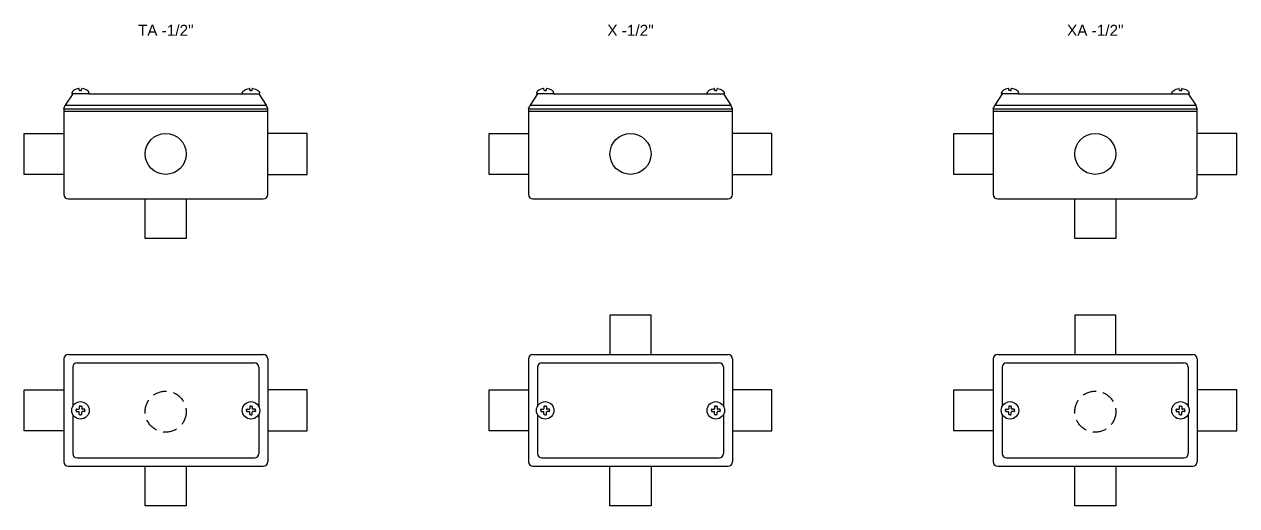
# Model space of a CAD drawing. Header units: millimetres. Extents: x -1637 to 3313, y 823 to 4086.
# Drawn here: x 2077 to 2630, y 3858 to 4077 of the extents above; entities that cross this region are included whole.
import ezdxf
from ezdxf.enums import TextEntityAlignment as Align

# ---------------------------------------------------------------- set-up
doc = ezdxf.new("R2010")
doc.units = ezdxf.units.MM
doc.linetypes.add('HIDDEN', pattern=[9.525, 6.35, -3.175])
doc.layers.add('CONDULETE', color=8, linetype='Continuous')
doc.layers.add('FURO VASADO', color=251, linetype='HIDDEN')
doc.styles.get("Standard").update_dxf_attribs({"font": 'arial.ttf'})

msp = doc.modelspace()

# ---------------------------------------------------------------- linework, layer by layer
at = {"layer": 'CONDULETE'}
for p, q in [((2102.47, 4047.14), (2102.42, 4047.7)), ((2102.99, 4046.96), (2102.67, 4046.96)), ((2102.99, 4046.96), (2103.31, 4046.96)), ((2103.51, 4047.14), (2103.56, 4047.7)), ((2180.23, 4047.14), (2180.18, 4047.7)), ((2180.74, 4046.96), (2180.42, 4046.96)), ((2180.74, 4046.96), (2181.06, 4046.96)), ((2181.26, 4047.14), (2181.31, 4047.7)), ((2314.38, 4047.14), (2314.32, 4047.7)), ((2314.89, 4046.96), (2314.57, 4046.96)), ((2314.89, 4046.96), (2315.21, 4046.96)), ((2315.41, 4047.14), (2315.46, 4047.7)), ((2392.13, 4047.14), (2392.08, 4047.7)), ((2392.65, 4046.96), (2392.33, 4046.96)), ((2392.65, 4046.96), (2392.97, 4046.96)), ((2393.17, 4047.14), (2393.22, 4047.7)), ((2526.28, 4047.14), (2526.23, 4047.7)), ((2526.8, 4046.96), (2526.48, 4046.96)), ((2526.8, 4046.96), (2527.12, 4046.96)), ((2527.32, 4047.14), (2527.37, 4047.7)), ((2604.03, 4047.14), (2603.98, 4047.7)), ((2604.55, 4046.96), (2604.23, 4046.96)), ((2604.55, 4046.96), (2604.87, 4046.96)), ((2605.07, 4047.14), (2605.12, 4047.7)), ((2099.46, 4045.51), (2096.09, 4040.3)), ((2106.76, 4045.51), (2099.22, 4045.51)), ((2106.76, 4045.51), (2176.97, 4045.51)), ((2176.97, 4045.51), (2184.52, 4045.51)), ((2184.27, 4045.51), (2187.64, 4040.3)), ((2311.37, 4045.51), (2308, 4040.3)), ((2318.67, 4045.51), (2311.12, 4045.51)), ((2318.67, 4045.51), (2388.88, 4045.51)), ((2388.88, 4045.51), (2396.42, 4045.51)), ((2396.18, 4045.51), (2399.55, 4040.3)), ((2523.27, 4045.51), (2519.9, 4040.3)), ((2530.57, 4045.51), (2523.03, 4045.51)), ((2530.57, 4045.51), (2600.78, 4045.51)), ((2600.78, 4045.51), (2608.33, 4045.51)), ((2608.08, 4045.51), (2611.45, 4040.3)), ((2095.37, 4038.64), (2096.09, 4040.3)), ((2095.37, 4038.64), (2095.37, 3999.51)), ((2095.37, 4038.64), (2188.37, 4038.64)), ((2095.37, 4037.51), (2188.37, 4037.51)), ((2096.09, 4040.3), (2187.64, 4040.3)), ((2188.37, 4038.64), (2187.64, 4040.3)), ((2188.37, 3999.51), (2188.37, 4038.64)), ((2307.27, 4038.64), (2308, 4040.3)), ((2307.27, 4038.64), (2307.27, 3999.51)), ((2307.27, 4038.64), (2400.27, 4038.64)), ((2307.27, 4037.51), (2400.27, 4037.51)), ((2308, 4040.3), (2399.55, 4040.3)), ((2400.27, 4038.64), (2399.55, 4040.3)), ((2400.27, 3999.51), (2400.27, 4038.64)), ((2519.18, 4038.64), (2519.9, 4040.3)), ((2519.18, 4038.64), (2519.18, 3999.51)), ((2519.18, 4038.64), (2612.18, 4038.64)), ((2519.18, 4037.51), (2612.18, 4037.51)), ((2519.9, 4040.3), (2611.45, 4040.3)), ((2612.18, 4038.64), (2611.45, 4040.3)), ((2612.18, 3999.51), (2612.18, 4038.64)), ((2077.37, 4008.72), (2077.37, 4027.42)), ((2077.37, 4027.42), (2095.37, 4027.42)), ((2206.37, 4027.42), (2188.37, 4027.42)), ((2206.37, 4008.72), (2206.37, 4027.42)), ((2289.27, 4008.72), (2289.27, 4027.42)), ((2289.27, 4027.42), (2307.27, 4027.42)), ((2418.27, 4027.42), (2400.27, 4027.42)), ((2418.27, 4008.72), (2418.27, 4027.42)), ((2501.18, 4008.72), (2501.18, 4027.42)), ((2501.18, 4027.42), (2519.18, 4027.42)), ((2630.18, 4027.42), (2612.18, 4027.42)), ((2630.18, 4008.72), (2630.18, 4027.42)), ((2095.37, 4008.72), (2077.37, 4008.72)), ((2188.37, 4008.72), (2206.37, 4008.72)), ((2307.27, 4008.72), (2289.27, 4008.72)), ((2400.27, 4008.72), (2418.27, 4008.72)), ((2519.18, 4008.72), (2501.18, 4008.72)), ((2612.18, 4008.72), (2630.18, 4008.72)), ((2097.37, 3997.51), (2186.37, 3997.51)), ((2132.52, 3979.51), (2132.52, 3997.51)), ((2151.22, 3997.51), (2151.22, 3979.51)), ((2309.27, 3997.51), (2398.27, 3997.51)), ((2521.18, 3997.51), (2610.18, 3997.51)), ((2556.33, 3979.51), (2556.33, 3997.51)), ((2575.03, 3997.51), (2575.03, 3979.51)), ((2151.22, 3979.51), (2132.52, 3979.51)), ((2575.03, 3979.51), (2556.33, 3979.51)), ((2363.12, 3944.57), (2344.42, 3944.57)), ((2344.42, 3944.57), (2344.42, 3926.57)), ((2363.12, 3926.57), (2363.12, 3944.57)), ((2575.03, 3944.57), (2556.33, 3944.57)), ((2556.33, 3944.57), (2556.33, 3926.57)), ((2575.03, 3926.57), (2575.03, 3944.57)), ((2097.37, 3926.57), (2186.37, 3926.57)), ((2309.27, 3926.57), (2398.27, 3926.57)), ((2521.18, 3926.57), (2610.18, 3926.57)), ((2095.37, 3924.57), (2095.37, 3877.57)), ((2099.46, 3920.78), (2099.46, 3902.94)), ((2101.46, 3922.78), (2182.27, 3922.78)), ((2184.27, 3920.78), (2184.27, 3902.94)), ((2188.37, 3924.57), (2188.37, 3877.57)), ((2307.27, 3924.57), (2307.27, 3877.57)), ((2311.37, 3920.78), (2311.37, 3902.94)), ((2313.37, 3922.78), (2394.18, 3922.78)), ((2396.18, 3920.78), (2396.18, 3902.94)), ((2400.27, 3924.57), (2400.27, 3877.57)), ((2519.18, 3924.57), (2519.18, 3877.57)), ((2523.27, 3920.78), (2523.27, 3902.94)), ((2525.27, 3922.78), (2606.08, 3922.78)), ((2608.08, 3920.78), (2608.08, 3902.94)), ((2612.18, 3924.57), (2612.18, 3877.57)), ((2077.37, 3891.72), (2077.37, 3910.42)), ((2077.37, 3910.42), (2095.37, 3910.42)), ((2206.37, 3910.42), (2188.37, 3910.42)), ((2206.37, 3891.72), (2206.37, 3910.42)), ((2289.27, 3891.72), (2289.27, 3910.42)), ((2289.27, 3910.42), (2307.27, 3910.42)), ((2418.27, 3910.42), (2400.27, 3910.42)), ((2418.27, 3891.72), (2418.27, 3910.42)), ((2501.18, 3891.72), (2501.18, 3910.42)), ((2501.18, 3910.42), (2519.18, 3910.42)), ((2630.18, 3910.42), (2612.18, 3910.42)), ((2630.18, 3891.72), (2630.18, 3910.42)), ((2102.42, 3902.87), (2102.42, 3901.8)), ((2102.99, 3903.07), (2102.62, 3903.07)), ((2102.99, 3903.07), (2103.36, 3903.07)), ((2103.56, 3902.87), (2103.56, 3901.8)), ((2180.17, 3902.87), (2180.17, 3901.8)), ((2180.74, 3903.07), (2180.37, 3903.07)), ((2180.74, 3903.07), (2181.11, 3903.07)), ((2181.31, 3902.87), (2181.31, 3901.8)), ((2314.32, 3902.87), (2314.32, 3901.8)), ((2314.89, 3903.07), (2314.52, 3903.07)), ((2314.89, 3903.07), (2315.26, 3903.07)), ((2315.46, 3902.87), (2315.46, 3901.8)), ((2392.08, 3902.87), (2392.08, 3901.8)), ((2392.65, 3903.07), (2392.28, 3903.07)), ((2392.65, 3903.07), (2393.02, 3903.07)), ((2393.22, 3902.87), (2393.22, 3901.8)), ((2526.23, 3902.87), (2526.23, 3901.8)), ((2526.8, 3903.07), (2526.43, 3903.07)), ((2526.8, 3903.07), (2527.17, 3903.07)), ((2527.37, 3902.87), (2527.37, 3901.8)), ((2603.98, 3902.87), (2603.98, 3901.8)), ((2604.55, 3903.07), (2604.18, 3903.07)), ((2604.55, 3903.07), (2604.92, 3903.07)), ((2605.12, 3902.87), (2605.12, 3901.8)), ((2099.46, 3899.21), (2099.46, 3881.37)), ((2101, 3901.07), (2101, 3901.44)), ((2101, 3901.07), (2101, 3900.7)), ((2101.2, 3901.64), (2102.26, 3901.64)), ((2101.2, 3900.5), (2102.26, 3900.5)), ((2102.42, 3899.28), (2102.42, 3900.34)), ((2102.99, 3899.08), (2102.62, 3899.08)), ((2102.99, 3899.08), (2103.36, 3899.08)), ((2103.56, 3899.28), (2103.56, 3900.34)), ((2104.78, 3901.64), (2103.72, 3901.64)), ((2104.78, 3900.5), (2103.72, 3900.5)), ((2104.98, 3901.07), (2104.98, 3901.44)), ((2104.98, 3901.07), (2104.98, 3900.7)), ((2178.75, 3901.07), (2178.75, 3901.44)), ((2178.75, 3901.07), (2178.75, 3900.7)), ((2178.95, 3901.64), (2180.02, 3901.64)), ((2178.95, 3900.5), (2180.02, 3900.5)), ((2180.17, 3899.28), (2180.17, 3900.34)), ((2180.74, 3899.08), (2180.37, 3899.08)), ((2180.74, 3899.08), (2181.11, 3899.08)), ((2181.31, 3899.28), (2181.31, 3900.34)), ((2182.54, 3901.64), (2181.47, 3901.64)), ((2182.54, 3900.5), (2181.47, 3900.5)), ((2182.74, 3901.07), (2182.74, 3901.44)), ((2182.74, 3901.07), (2182.74, 3900.7)), ((2184.27, 3899.21), (2184.27, 3881.37)), ((2311.37, 3899.21), (2311.37, 3881.37)), ((2312.9, 3901.07), (2312.9, 3901.44)), ((2312.9, 3901.07), (2312.9, 3900.7)), ((2313.1, 3901.64), (2314.16, 3901.64)), ((2313.1, 3900.5), (2314.16, 3900.5)), ((2314.32, 3899.28), (2314.32, 3900.34)), ((2314.89, 3899.08), (2314.52, 3899.08)), ((2314.89, 3899.08), (2315.26, 3899.08)), ((2315.46, 3899.28), (2315.46, 3900.34)), ((2316.69, 3901.64), (2315.62, 3901.64)), ((2316.69, 3900.5), (2315.62, 3900.5)), ((2316.89, 3901.07), (2316.89, 3901.44)), ((2316.89, 3901.07), (2316.89, 3900.7)), ((2390.65, 3901.07), (2390.65, 3901.44)), ((2390.65, 3901.07), (2390.65, 3900.7)), ((2390.85, 3901.64), (2391.92, 3901.64)), ((2390.85, 3900.5), (2391.92, 3900.5)), ((2392.08, 3899.28), (2392.08, 3900.34)), ((2392.65, 3899.08), (2392.28, 3899.08)), ((2392.65, 3899.08), (2393.02, 3899.08)), ((2393.22, 3899.28), (2393.22, 3900.34)), ((2394.44, 3901.64), (2393.38, 3901.64)), ((2394.44, 3900.5), (2393.38, 3900.5)), ((2394.64, 3901.07), (2394.64, 3901.44)), ((2394.64, 3901.07), (2394.64, 3900.7)), ((2396.18, 3899.21), (2396.18, 3881.37)), ((2523.27, 3899.21), (2523.27, 3881.37)), ((2524.8, 3901.07), (2524.8, 3901.44)), ((2524.8, 3901.07), (2524.8, 3900.7)), ((2525, 3901.64), (2526.07, 3901.64)), ((2525, 3900.5), (2526.07, 3900.5)), ((2526.23, 3899.28), (2526.23, 3900.34)), ((2526.8, 3899.08), (2526.43, 3899.08)), ((2526.8, 3899.08), (2527.17, 3899.08)), ((2527.37, 3899.28), (2527.37, 3900.34)), ((2528.59, 3901.64), (2527.53, 3901.64)), ((2528.59, 3900.5), (2527.53, 3900.5)), ((2528.79, 3901.07), (2528.79, 3901.44)), ((2528.79, 3901.07), (2528.79, 3900.7)), ((2602.56, 3901.07), (2602.56, 3901.44)), ((2602.56, 3901.07), (2602.56, 3900.7)), ((2602.76, 3901.64), (2603.82, 3901.64)), ((2602.76, 3900.5), (2603.82, 3900.5)), ((2603.98, 3899.28), (2603.98, 3900.34)), ((2604.55, 3899.08), (2604.18, 3899.08)), ((2604.55, 3899.08), (2604.92, 3899.08)), ((2605.12, 3899.28), (2605.12, 3900.34)), ((2606.35, 3901.64), (2605.28, 3901.64)), ((2606.35, 3900.5), (2605.28, 3900.5)), ((2606.55, 3901.07), (2606.55, 3901.44)), ((2606.55, 3901.07), (2606.55, 3900.7)), ((2608.08, 3899.21), (2608.08, 3881.37)), ((2095.37, 3891.72), (2077.37, 3891.72)), ((2188.37, 3891.72), (2206.37, 3891.72)), ((2307.27, 3891.72), (2289.27, 3891.72)), ((2400.27, 3891.72), (2418.27, 3891.72)), ((2519.18, 3891.72), (2501.18, 3891.72)), ((2612.18, 3891.72), (2630.18, 3891.72)), ((2097.37, 3875.57), (2186.37, 3875.57)), ((2101.46, 3879.37), (2182.27, 3879.37)), ((2132.52, 3857.57), (2132.52, 3875.57)), ((2151.22, 3875.57), (2151.22, 3857.57)), ((2309.27, 3875.57), (2398.27, 3875.57)), ((2313.37, 3879.37), (2394.18, 3879.37)), ((2344.42, 3857.57), (2344.42, 3875.57)), ((2363.12, 3875.57), (2363.12, 3857.57)), ((2521.18, 3875.57), (2610.18, 3875.57)), ((2525.27, 3879.37), (2606.08, 3879.37)), ((2556.33, 3857.57), (2556.33, 3875.57)), ((2575.03, 3875.57), (2575.03, 3857.57)), ((2151.22, 3857.57), (2132.52, 3857.57)), ((2363.12, 3857.57), (2344.42, 3857.57)), ((2575.03, 3857.57), (2556.33, 3857.57))]:
    msp.add_line(p, q, dxfattribs=at)
for centre, radius in [((2141.87, 4018.07), 9.35), ((2353.77, 4018.07), 9.35), ((2565.68, 4018.07), 9.35), ((2102.99, 3901.07), 3.99), ((2180.74, 3901.07), 3.99), ((2314.89, 3901.07), 3.99), ((2392.65, 3901.07), 3.99), ((2526.8, 3901.07), 3.99), ((2604.55, 3901.07), 3.99)]:
    msp.add_circle(centre, radius, dxfattribs=at)
for centre, radius, start, end in [((2102.22, 4047.68), 0.2, 5.1527, 97.0004), ((2102.67, 4047.16), 0.2, 185.1527, 270), ((2103.31, 4047.16), 0.2, 270, 354.8473), ((2103.76, 4047.68), 0.2, 82.9996, 174.8473), ((2179.98, 4047.68), 0.2, 5.1527, 97.0004), ((2180.42, 4047.16), 0.2, 185.1527, 270), ((2181.06, 4047.16), 0.2, 270, 354.8473), ((2181.51, 4047.68), 0.2, 82.9996, 174.8473), ((2314.13, 4047.68), 0.2, 5.1527, 97.0004), ((2314.57, 4047.16), 0.2, 185.1527, 270), ((2315.21, 4047.16), 0.2, 270, 354.8473), ((2315.66, 4047.68), 0.2, 82.9996, 174.8473), ((2391.88, 4047.68), 0.2, 5.1527, 97.0004), ((2392.33, 4047.16), 0.2, 185.1527, 270), ((2392.97, 4047.16), 0.2, 270, 354.8473), ((2393.42, 4047.68), 0.2, 82.9996, 174.8473), ((2526.03, 4047.68), 0.2, 5.1527, 97.0004), ((2526.48, 4047.16), 0.2, 185.1527, 270), ((2527.12, 4047.16), 0.2, 270, 354.8473), ((2527.57, 4047.68), 0.2, 82.9996, 174.8473), ((2603.78, 4047.68), 0.2, 5.1527, 97.0004), ((2604.23, 4047.16), 0.2, 185.1527, 270), ((2604.87, 4047.16), 0.2, 270, 354.8473), ((2605.32, 4047.68), 0.2, 82.9996, 174.8473), ((2099.22, 4045.71), 0.2, 170.9615, 270), ((2106.76, 4045.71), 0.2, 270, 9.0385), ((2176.97, 4045.71), 0.2, 170.9615, 270), ((2184.52, 4045.71), 0.2, 270, 9.0385), ((2311.12, 4045.71), 0.2, 170.9615, 270), ((2318.67, 4045.71), 0.2, 270, 9.0385), ((2388.88, 4045.71), 0.2, 170.9615, 270), ((2396.42, 4045.71), 0.2, 270, 9.0385), ((2523.03, 4045.71), 0.2, 170.9615, 270), ((2530.57, 4045.71), 0.2, 270, 9.0385), ((2600.78, 4045.71), 0.2, 170.9615, 270), ((2608.33, 4045.71), 0.2, 270, 9.0385), ((2097.37, 3999.51), 2, 180, 270), ((2186.37, 3999.51), 2, 270, 0), ((2309.27, 3999.51), 2, 180, 270), ((2398.27, 3999.51), 2, 270, 0), ((2521.18, 3999.51), 2, 180, 270), ((2610.18, 3999.51), 2, 270, 0), ((2097.37, 3924.57), 2, 90, 180), ((2186.37, 3924.57), 2, 0, 90), ((2309.27, 3924.57), 2, 90, 180), ((2398.27, 3924.57), 2, 0, 90), ((2521.18, 3924.57), 2, 90, 180), ((2610.18, 3924.57), 2, 0, 90), ((2101.46, 3920.78), 2, 90, 180), ((2182.27, 3920.78), 2, 0, 90), ((2313.37, 3920.78), 2, 90, 180), ((2394.18, 3920.78), 2, 0, 90), ((2525.27, 3920.78), 2, 90, 180), ((2606.08, 3920.78), 2, 0, 90), ((2102.62, 3902.87), 0.2, 90, 180), ((2103.36, 3902.87), 0.2, 0, 90), ((2180.37, 3902.87), 0.2, 90, 180), ((2181.11, 3902.87), 0.2, 0, 90), ((2314.52, 3902.87), 0.2, 90, 180), ((2315.26, 3902.87), 0.2, 0, 90), ((2392.28, 3902.87), 0.2, 90, 180), ((2393.02, 3902.87), 0.2, 0, 90), ((2526.43, 3902.87), 0.2, 90, 180), ((2527.17, 3902.87), 0.2, 0, 90), ((2604.18, 3902.87), 0.2, 90, 180), ((2604.92, 3902.87), 0.2, 0, 90), ((2101.2, 3901.44), 0.2, 90, 180), ((2101.2, 3900.7), 0.2, 180, 270), ((2102.26, 3901.8), 0.16, 270, 0), ((2102.26, 3900.34), 0.16, 0, 90), ((2102.62, 3899.28), 0.2, 180, 270), ((2103.36, 3899.28), 0.2, 270, 0), ((2103.72, 3901.8), 0.16, 180, 270), ((2103.72, 3900.34), 0.16, 90, 180), ((2104.78, 3901.44), 0.2, 0, 90), ((2104.78, 3900.7), 0.2, 270, 0), ((2178.95, 3901.44), 0.2, 90, 180), ((2178.95, 3900.7), 0.2, 180, 270), ((2180.02, 3901.8), 0.16, 270, 0), ((2180.02, 3900.34), 0.16, 0, 90), ((2180.37, 3899.28), 0.2, 180, 270), ((2181.11, 3899.28), 0.2, 270, 0), ((2181.47, 3901.8), 0.16, 180, 270), ((2181.47, 3900.34), 0.16, 90, 180), ((2182.54, 3901.44), 0.2, 0, 90), ((2182.54, 3900.7), 0.2, 270, 0), ((2313.1, 3901.44), 0.2, 90, 180), ((2313.1, 3900.7), 0.2, 180, 270), ((2314.16, 3901.8), 0.16, 270, 0), ((2314.16, 3900.34), 0.16, 0, 90), ((2314.52, 3899.28), 0.2, 180, 270), ((2315.26, 3899.28), 0.2, 270, 0), ((2315.62, 3901.8), 0.16, 180, 270), ((2315.62, 3900.34), 0.16, 90, 180), ((2316.69, 3901.44), 0.2, 0, 90), ((2316.69, 3900.7), 0.2, 270, 0), ((2390.85, 3901.44), 0.2, 90, 180), ((2390.85, 3900.7), 0.2, 180, 270), ((2391.92, 3901.8), 0.16, 270, 0), ((2391.92, 3900.34), 0.16, 0, 90), ((2392.28, 3899.28), 0.2, 180, 270), ((2393.02, 3899.28), 0.2, 270, 0), ((2393.38, 3901.8), 0.16, 180, 270), ((2393.38, 3900.34), 0.16, 90, 180), ((2394.44, 3901.44), 0.2, 0, 90), ((2394.44, 3900.7), 0.2, 270, 0), ((2525, 3901.44), 0.2, 90, 180), ((2525, 3900.7), 0.2, 180, 270), ((2526.07, 3901.8), 0.16, 270, 0), ((2526.07, 3900.34), 0.16, 0, 90), ((2526.43, 3899.28), 0.2, 180, 270), ((2527.17, 3899.28), 0.2, 270, 0), ((2527.53, 3901.8), 0.16, 180, 270), ((2527.53, 3900.34), 0.16, 90, 180), ((2528.59, 3901.44), 0.2, 0, 90), ((2528.59, 3900.7), 0.2, 270, 0), ((2602.76, 3901.44), 0.2, 90, 180), ((2602.76, 3900.7), 0.2, 180, 270), ((2603.82, 3901.8), 0.16, 270, 0), ((2603.82, 3900.34), 0.16, 0, 90), ((2604.18, 3899.28), 0.2, 180, 270), ((2604.92, 3899.28), 0.2, 270, 0), ((2605.28, 3901.8), 0.16, 180, 270), ((2605.28, 3900.34), 0.16, 90, 180), ((2606.35, 3901.44), 0.2, 0, 90), ((2606.35, 3900.7), 0.2, 270, 0), ((2101.46, 3881.37), 2, 180, 270), ((2182.27, 3881.37), 2, 270, 0), ((2313.37, 3881.37), 2, 180, 270), ((2394.18, 3881.37), 2, 270, 0), ((2525.27, 3881.37), 2, 180, 270), ((2606.08, 3881.37), 2, 270, 0), ((2097.37, 3877.57), 2, 180, 270), ((2186.37, 3877.57), 2, 270, 0), ((2309.27, 3877.57), 2, 180, 270), ((2398.27, 3877.57), 2, 270, 0), ((2521.18, 3877.57), 2, 180, 270), ((2610.18, 3877.57), 2, 270, 0)]:
    msp.add_arc(centre, radius, start, end, dxfattribs=at)
for centre, start_param, end_param in [((2102.99, 4045.51), 4.912545, 6.1872), ((2102.99, 4045.51), 3.237578, 4.512233), ((2314.89, 4045.51), 4.912545, 6.1872), ((2314.89, 4045.51), 3.237578, 4.512233), ((2526.8, 4045.51), 4.912545, 6.1872), ((2526.8, 4045.51), 3.237578, 4.512233)]:
    msp.add_ellipse(centre, major_axis=(-3.99, 0), ratio=0.605263, start_param=start_param, end_param=end_param, dxfattribs=at)
at = {"layer": 'CONDULETE', "extrusion": (0, 0, -1)}
for centre, start_param, end_param in [((2180.74, 4045.51), 3.237578, 4.512233), ((2180.74, 4045.51), 4.912545, 6.1872), ((2392.65, 4045.51), 3.237578, 4.512233), ((2392.65, 4045.51), 4.912545, 6.1872), ((2604.55, 4045.51), 3.237578, 4.512233), ((2604.55, 4045.51), 4.912545, 6.1872)]:
    msp.add_ellipse(centre, major_axis=(3.99, 0), ratio=0.605263, start_param=start_param, end_param=end_param, dxfattribs=at)
at = {"layer": 'FURO VASADO', "linetype": 'HIDDEN'}
for centre in [(2141.87, 3900.5), (2565.68, 3900.5)]:
    msp.add_circle(centre, 9.35, dxfattribs=at)

# ---------------------------------------------------------------- texts
at = {"color": 1}
for s, p in [('TA -1/2"', (2141.87, 4074.55)), ('X -1/2"', (2353.77, 4074.55)), ('XA -1/2"', (2565.68, 4074.55))]:
    msp.add_text(s, height=5, dxfattribs=at).set_placement(p, align=Align.MIDDLE)

doc.saveas('drawing.dxf')
